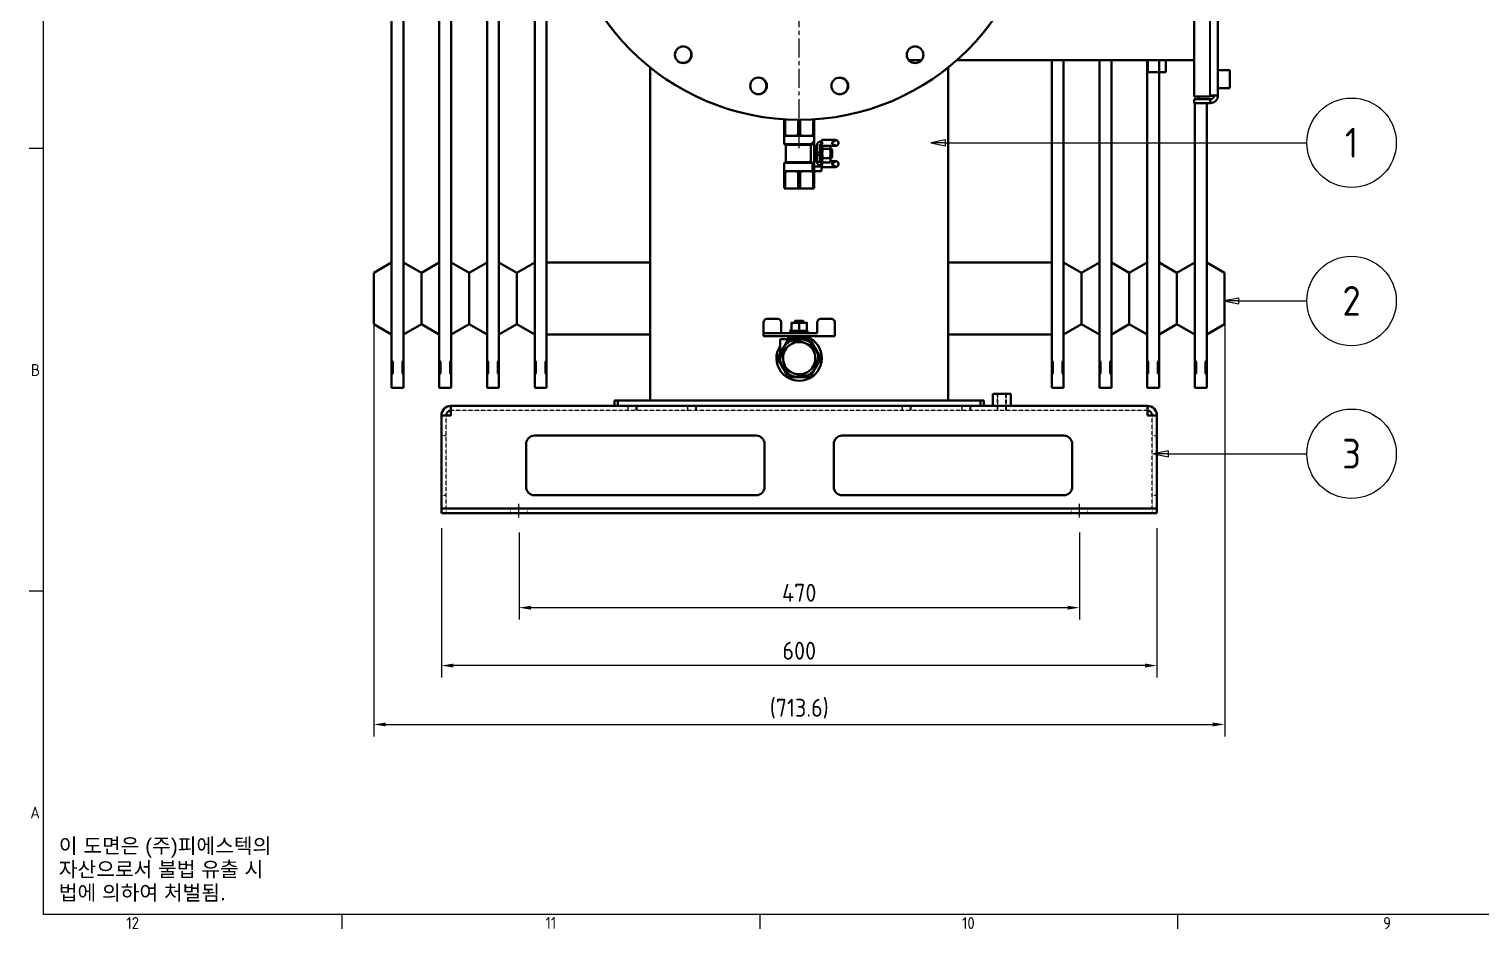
# Model space of a CAD drawing. Header units: millimetres. Extents: x 9486 to 14955, y -5687 to 1872.
# Drawn here: x 9574 to 10792, y -5599 to -4844 of the extents above; entities that cross this region are included whole.
import ezdxf

# ---------------------------------------------------------------- set-up
doc = ezdxf.new("R2010")
doc.units = ezdxf.units.MM
for name, pattern in [('CENTER', [50.8, 31.75, -6.35, 6.35, -6.35]), ('CHAIN', [0.3543, 0.2362, -0.0295, 0.0591, -0.0295]), ('DASHED', [0.2067, 0.1654, -0.0413])]:
    doc.linetypes.add(name, pattern=pattern)
for name, color, linetype, lineweight in [('가려진 것(ISO)', 2, 'DASHED', 18), ('가시적인 것(ISO)', 3, 'Continuous', 40), ('가시적인 좁은 것(ISO)', 3, 'Continuous', 35), ('경계(ISO)', 7, 'Continuous', 25), ('기호(ISO)', 5, 'Continuous', 25), ('중심선(ISO)', 1, 'Continuous', 25)]:
    doc.layers.add(name, color=color, linetype=linetype, lineweight=lineweight)
doc.styles.add('문자 텍스트_PSTEK_POSCO', font='isocp.shx')
doc.styles.add('부품번호텍스트_PSTEK_POSCO', font='isocp.shx')
doc.styles.add('치수 텍스트_PSTEK_POSCO', font='isocp.shx')
doc.dimstyles.new('치수_PSTEK_POSCO', dxfattribs={"dimscale": 5, "dimtxt": 3, "dimasz": 2, "dimexe": 2, "dimexo": 2.5, "dimgap": 1, "dimtad": 1, "dimrnd": 1e-08, "dimdsep": 46, "dimtxsty": '치수 텍스트_PSTEK_POSCO', "dimcen": 0.09, "dimdle": 10, "dimclrd": 7, "dimclre": 7, "dimclrt": 2, "dimadec": 1, "dimazin": 2, "dimtfac": 1, "dimtmove": 0, "dimatfit": 3, "dimfxl": 0, "dimtolj": 1, "dimlwd": -1, "dimlwe": -1, "dimarcsym": 0})

# ---------------------------------------------------------------- blocks, each defined once
blk = doc.blocks.new('경계 Default Border')
at = {"layer": '경계(ISO)'}
for p, q in [((20, 148.5), (17.6, 148.5)), ((20, 74.25), (17.6, 74.25)), ((70.08, 20), (70.08, 17.6)), ((140.17, 20), (140.17, 17.6)), ((210.25, 20), (210.25, 17.6))]:
    blk.add_line(p, q, dxfattribs=at)
at = {"layer": '경계(ISO)', "flags": 128}
blk.add_lwpolyline([(20, 20), (20, 574), (821, 574), (821, 20), (20, 20)], dxfattribs=at)
at = {"layer": '경계(ISO)', "color": 2, "char_height": 2, "attachment_point": 7, "style": '문자 텍스트_PSTEK_POSCO'}
for s, insert in [('B', (17.92, 110.36)), ('A', (17.81, 36.12)), ('12', (33.92, 17.58)), ('11', (104.23, 17.6)), ('10', (174.09, 17.58)), ('9', (244.72, 17.58))]:
    blk.add_mtext(s, dxfattribs=dict(at, insert=insert))
blk = doc.blocks.new('A$C0D17016F')
at = {"layer": '가려진 것(ISO)'}
for p, q in [((166, 100), (166, 86)), ((166.68, 86), (166.68, 100)), ((173.32, 86), (173.32, 100)), ((174, 86), (174, 100)), ((292, 86), (-292, 86)), ((-296, 0), (-296, 82)), ((296, 0), (296, 82)), ((-300, 65), (-296, 65)), ((296, 65), (300, 65)), ((-300, 15), (-296, 15)), ((296, 15), (300, 15)), ((-242, 0), (-242, 4)), ((-228, 0), (-228, 4)), ((228, 0), (228, 4)), ((242, 0), (242, 4))]:
    blk.add_line(p, q, dxfattribs=at)
at = {"layer": '가시적인 것(ISO)'}
for p, q in [((177.5, 100), (162.5, 100)), ((162.5, 90), (162.5, 100)), ((177.5, 90), (177.5, 100)), ((-292, 82), (-292, 90)), ((-292, 90), (292, 90)), ((292, 90), (292, 82)), ((-292, 82), (-300, 82)), ((-300, 8), (-300, 82)), ((300, 82), (292, 82)), ((300, 82), (300, 8)), ((-222, 65), (-36, 65)), ((36, 65), (222, 65)), ((-229, 22), (-229, 58)), ((-29, 58), (-29, 22)), ((29, 22), (29, 58)), ((229, 58), (229, 22)), ((-36, 15), (-222, 15)), ((222, 15), (36, 15)), ((-300, 4), (-300, 8)), ((-300, 4), (-290, 4)), ((-300, 4), (-300, 0)), ((-290, 0), (-300, 0)), ((-290, 4), (290, 4)), ((-290, 0), (290, 0)), ((290, 4), (300, 4)), ((300, 0), (290, 0)), ((300, 4), (300, 8)), ((300, 0), (300, 4))]:
    blk.add_line(p, q, dxfattribs=at)
for centre, radius, start, end in [((-292, 82), 8, 90, 180), ((-292, 82), 4, 90, 180), ((292, 82), 8, 0, 90), ((292, 82), 4, 0, 90), ((-222, 58), 7, 90, 180), ((-36, 58), 7, 0, 90), ((36, 58), 7, 90, 180), ((222, 58), 7, 0, 90), ((-222, 22), 7, 180, 270), ((-36, 22), 7, 270, 0), ((36, 22), 7, 180, 270), ((222, 22), 7, 270, 0)]:
    blk.add_arc(centre, radius, start, end, dxfattribs=at)
at = {"layer": '중심선(ISO)', "linetype": 'CHAIN'}
for p, q in [((-235, -3.75), (-235, 7.75)), ((235, -3.75), (235, 7.75))]:
    blk.add_line(p, q, dxfattribs=at)
blk = doc.blocks.new('A$C1B500327')
at = {"layer": '가시적인 것(ISO)'}
for p, q in [((331.2, -180.5), (331.2, 180.5)), ((351.2, 179.6), (351.2, -179.6)), ((102.6, -150), (91.9, -150)), ((331.2, -150), (132.3, -150)), ((292.5, -150), (292.5, -160)), ((307.5, -150), (307.5, -160)), ((292.5, -160), (307.5, -160)), ((351.2, -158.5), (361.2, -158.5)), ((361.2, -173.5), (361.2, -158.5)), ((344.8, -180.5), (331.2, -180.5)), ((334.8, -182.8), (334.8, -180.5)), ((344.8, -179.6), (351.2, -179.6)), ((344.8, -179.6), (344.8, -180.5)), ((345, -179.6), (345, -180)), ((345, -180), (348, -180)), ((348, -180), (348, -179.6)), ((351.2, -173.5), (361.2, -173.5)), ((344.8, -182.8), (331.2, -182.8)), ((331.2, -182.8), (331.2, -186)), ((331.2, -186), (344.8, -186)), ((344.8, -182.8), (344.8, -186)), ((-12.5, -213.1), (-12.5, -199.6)), ((-11.7, -199.7), (-11.7, -213.1)), ((-0.8, -213.1), (-0.8, -200)), ((0.8, -200), (0.8, -213.1)), ((11.7, -213.1), (11.7, -199.7)), ((12.5, -199.6), (12.5, -213.1)), ((-11.7, -213.1), (-12.5, -213.1)), ((-6.2, -213.6), (-12.5, -213.6)), ((-12.5, -213.6), (-12.5, -220.6)), ((6.3, -213.6), (-6.2, -213.6)), ((0.8, -213.1), (-0.8, -213.1)), ((12.5, -213.6), (6.3, -213.6)), ((12.5, -218.9), (11.2, -218.9)), ((11.2, -218.9), (11.2, -220.6)), ((12.5, -213.1), (11.7, -213.1)), ((12.5, -213.6), (12.5, -218.9)), ((12.5, -218.9), (12.5, -225.2)), ((18.2, -218.2), (18.4, -218.2)), ((18.4, -218.2), (18.4, -220.7)), ((30.5, -216.9), (19.7, -216.9)), ((11.2, -220.6), (-12.5, -220.6)), ((-11.2, -220.9), (-12.5, -220.6)), ((9.7, -220.9), (-11.2, -220.9)), ((-11.2, -220.9), (-11.2, -235.7)), ((9.7, -220.9), (9.7, -235.7)), ((12.5, -221.9), (12.6, -221.8)), ((12.5, -225.2), (12.5, -231.4)), ((12.5, -231.4), (12.5, -243.4)), ((12.6, -221.8), (12.6, -234.8)), ((12.6, -221.8), (13.6, -221.8)), ((13.6, -221.8), (13.6, -234.8)), ((13.7, -221.9), (13.6, -221.8)), ((13.7, -221.9), (13.8, -221.8)), ((13.7, -221.9), (13.7, -234.7)), ((13.8, -221.8), (13.8, -234.8)), ((13.8, -221.8), (14.8, -221.8)), ((14.8, -221.8), (14.8, -234.8)), ((14.9, -221.9), (14.8, -221.8)), ((14.9, -227.2), (14.9, -221.4)), ((14.9, -229.7), (14.9, -227.2)), ((14.9, -235.2), (14.9, -229.7)), ((14.9, -229.7), (17.4, -229.7)), ((17.4, -221.3), (18.6, -221.3)), ((17.4, -227.2), (17.4, -221.4)), ((17.4, -229.7), (17.4, -227.2)), ((17.4, -235.2), (17.4, -229.7)), ((18.4, -220.7), (18.2, -220.7)), ((19.4, -221.9), (19.4, -235.3)), ((30.5, -221.9), (19.7, -221.9)), ((19.7, -224.5), (25.9, -224.5)), ((26.2, -221.9), (26.2, -222.7)), ((26.2, -222.7), (26.2, -228.3)), ((26.2, -224.3), (27, -224.3)), ((26.2, -228.3), (26.2, -233.9)), ((27, -224.3), (27, -232.3)), ((27.8, -225.1), (27, -224.3)), ((27.8, -225.1), (27.8, -231.5)), ((-11.2, -235.7), (-12.5, -236)), ((11.2, -236), (-12.5, -236)), ((-12.5, -236), (-12.5, -243.1)), ((-6.2, -243.1), (-12.5, -243.1)), ((-11.7, -243.5), (-12.5, -243.5)), ((-12.5, -243.5), (-12.5, -257.4)), ((-11.7, -257.4), (-11.7, -243.5)), ((9.7, -235.7), (-11.2, -235.7)), ((6.3, -243.1), (-6.2, -243.1)), ((-0.8, -243.5), (-0.8, -257.4)), ((0.8, -243.5), (-0.8, -243.5)), ((0.8, -257.4), (0.8, -243.5)), ((11.2, -243.1), (6.3, -243.1)), ((11.2, -236), (11.2, -243.1)), ((11.7, -243.5), (11.7, -257.4)), ((12.5, -243.5), (11.7, -243.5)), ((12.5, -234.7), (12.6, -234.8)), ((18.8, -239.3), (12.5, -239.3)), ((18.8, -243.1), (12.5, -243.1)), ((12.5, -257.4), (12.5, -243.5)), ((12.6, -234.8), (13.6, -234.8)), ((13.7, -234.7), (13.6, -234.8)), ((13.7, -234.7), (13.8, -234.8)), ((13.8, -234.8), (14.8, -234.8)), ((14.9, -234.7), (14.8, -234.8)), ((14.9, -235.2), (17.4, -235.2)), ((17.4, -235.2), (17.4, -235.3)), ((17.4, -235.3), (19.4, -235.3)), ((18.2, -235.9), (18.4, -235.9)), ((18.4, -238.4), (18.2, -238.4)), ((18.4, -238.4), (18.4, -235.9)), ((18.8, -239.3), (18.8, -243.1)), ((19.4, -234.8), (19.7, -235.8)), ((19.7, -232.1), (25.9, -232.1)), ((19.7, -235.8), (25.9, -235.8)), ((30.5, -239.7), (19.7, -239.7)), ((26.2, -234.8), (25.9, -235.8)), ((26.2, -232.3), (27, -232.3)), ((26.2, -233.9), (26.2, -234.8)), ((30.5, -234.7), (26.2, -234.7)), ((27.8, -231.5), (27, -232.3)), ((-11.7, -257.4), (-12.5, -257.4)), ((-6.2, -257.8), (-12.5, -257.8)), ((6.3, -257.8), (-6.2, -257.8)), ((0.8, -257.4), (-0.8, -257.4)), ((12.5, -257.8), (6.3, -257.8)), ((12.5, -257.4), (11.7, -257.4))]:
    blk.add_line(p, q, dxfattribs=at)
for centre, radius in [((0, 0), 200), ((-97.2, -145.5), 7), ((97.2, -145.5), 7), ((-34.1, -171.6), 7), ((34.1, -171.6), 7)]:
    blk.add_circle(centre, radius, dxfattribs=at)
for centre, radius, start, end in [((-97.5, -145.3), 7, 237.5369, 54.8559), ((97, -145.7), 7, 305.0369, 321.9846), ((-34.5, -171.6), 7, 260.0369, 77.3559), ((33.8, -171.7), 7, 282.5369, 99.8559), ((344.8, -179.6), 6.4, 270, 0), ((344.8, -179.6), 3.2, 270, 352.8192), ((18.2, -221.4), 3.25, 90, 180), ((19.7, -218.2), 1.25, 155.5302, 180), ((30.5, -219.4), 2.5, 72.7191, 90), ((18.2, -221.4), 0.75, 90, 180), ((19.7, -220.7), 1.25, 180, 204.4698), ((30.5, -219.4), 2.5, 270, 287.2809), ((18.2, -235.2), 3.25, 180, 270), ((18.2, -235.2), 0.75, 189.5941, 270), ((19.7, -235.9), 1.25, 155.5302, 180), ((19.7, -238.4), 1.25, 180, 204.4698), ((30.5, -237.2), 2.5, 72.7191, 90), ((30.5, -237.2), 2.5, 270, 287.2809)]:
    blk.add_arc(centre, radius, start, end, dxfattribs=at)
for points, weights in [([(-11.7, -213.1), (-8.8, -213.6), (-6.2, -213.6)], [3.1615018951, 3.35119200881, 3.35119200881]), ([(-6.2, -213.6), (-3.7, -213.6), (-0.8, -213.1)], [3.35119200881, 3.35119200881, 3.1615018951]), ([(0.8, -213.1), (3.7, -213.6), (6.3, -213.6)], [3.1615018951, 3.35119200881, 3.35119200881]), ([(6.3, -213.6), (8.8, -213.6), (11.7, -213.1)], [3.35119200881, 3.35119200881, 3.1615018951]), ([(11.2, -220.6), (10.4, -220.8), (9.7, -220.9)], [1.54875323713, 1.60796675989, 1.66347569913]), ([(19.4, -222.7), (19.4, -222.3), (19.4, -221.9)], [3.23923048458, 3.23923048458, 3.19585427191]), ([(19.7, -224.5), (19.4, -223.5), (19.4, -222.7)], [3.00666419939, 3.23923048458, 3.23923048458]), ([(19.4, -228.3), (19.4, -226.6), (19.7, -224.5)], [3.23923048458, 3.23923048458, 3.00666419939]), ([(19.7, -232.1), (19.4, -230), (19.4, -228.3)], [3.00666419939, 3.23923048458, 3.23923048458]), ([(25.9, -224.5), (26.2, -223.5), (26.2, -222.7)], [3.00666419939, 3.23923048458, 3.23923048458]), ([(25.9, -224.5), (26.2, -226.6), (26.2, -228.3)], [3.00666419939, 3.23923048458, 3.23923048458]), ([(26.2, -228.3), (26.2, -230), (25.9, -232.1)], [3.23923048458, 3.23923048458, 3.00666419939]), ([(26.2, -222.7), (26.2, -222.3), (26.2, -221.9)], [3.23923048458, 3.23923048458, 3.19766967425]), ([(-11.7, -243.5), (-8.8, -243.1), (-6.2, -243.1)], [3.1615018951, 3.35119200881, 3.35119200881]), ([(-6.2, -243.1), (-3.7, -243.1), (-0.8, -243.5)], [3.35119200881, 3.35119200881, 3.1615018951]), ([(0.8, -243.5), (3.7, -243.1), (6.3, -243.1)], [3.1615018951, 3.35119200881, 3.35119200881]), ([(6.3, -243.1), (8.8, -243.1), (11.7, -243.5)], [3.35119200881, 3.35119200881, 3.1615018951]), ([(9.7, -235.7), (10.4, -235.8), (11.2, -236)], [2.92374788969, 2.82618461056, 2.7221101042]), ([(12.5, -243.5), (12.5, -243.4), (12.5, -243.4)], [3.1615018951, 3.18006367675, 3.19680912896]), ([(19.4, -233.9), (19.4, -233.1), (19.7, -232.1)], [3.23923048458, 3.23923048458, 3.00666419939]), ([(19.7, -235.8), (19.4, -234.8), (19.4, -233.9)], [3.00666419939, 3.23923048458, 3.23923048458]), ([(25.9, -232.1), (26.2, -233.1), (26.2, -233.9)], [3.00666419939, 3.23923048458, 3.23923048458]), ([(26.2, -233.9), (26.2, -234.8), (25.9, -235.8)], [3.23923048458, 3.23923048458, 3.00666419939]), ([(-6.2, -257.8), (-8.8, -257.8), (-11.7, -257.4)], [3.35119200881, 3.35119200881, 3.1615018951]), ([(-0.8, -257.4), (-3.7, -257.8), (-6.2, -257.8)], [3.1615018951, 3.35119200881, 3.35119200881]), ([(6.3, -257.8), (3.7, -257.8), (0.8, -257.4)], [3.35119200881, 3.35119200881, 3.1615018951]), ([(11.7, -257.4), (8.8, -257.8), (6.3, -257.8)], [3.1615018951, 3.35119200881, 3.35119200881])]:
    blk.add_rational_spline(points, weights, degree=2, dxfattribs=at)
for points, knots in [([(18.5, -217.7), (18.6, -217.5), (18.6, -217.4), (18.8, -217.2), (19, -217.1), (19.3, -217), (19.5, -216.9), (19.7, -216.9)], [0.7316079, 0.7316079, 0.7316079, 0.7316079, 0.7814085, 0.7814085, 0.8645695, 0.8645695, 0.9477305, 0.9477305, 0.9477305, 0.9477305]), ([(18.5, -217.7), (18.6, -217.8), (18.6, -217.9), (18.8, -218.2), (19, -218.5), (19.3, -219), (19.5, -219.2), (19.7, -219.4)], [-0.2161227, -0.2161227, -0.2161227, -0.2161227, -0.166322, -0.166322, -0.083161, -0.083161, 0, 0, 0, 0]), ([(31.2, -217), (31.2, -217.1), (31.1, -217.1), (30.7, -217.2), (30.4, -217.4), (29.6, -217.8), (29.1, -218.1), (28, -218.8), (27.5, -219.1), (27, -219.4)], [1.4866648, 1.4866648, 1.4866648, 1.4866648, 1.5135711, 1.5135711, 1.6349229, 1.6349229, 1.8118874, 1.8118874, 1.9888519, 1.9888519, 1.9888519, 1.9888519]), ([(31.2, -217), (31.3, -217.1), (31.4, -217.1), (31.7, -217.2), (32, -217.4), (32.4, -217.8), (32.6, -218.1), (32.9, -218.8), (33, -219.1), (33, -219.4)], [1.4868285, 1.4868285, 1.4868285, 1.4868285, 1.5137348, 1.5137348, 1.6350866, 1.6350866, 1.8120511, 1.8120511, 1.9890156, 1.9890156, 1.9890156, 1.9890156]), ([(18.5, -221.2), (18.6, -221.1), (18.6, -220.9), (18.8, -220.6), (19, -220.4), (19.3, -219.9), (19.5, -219.7), (19.7, -219.4)], [0.7316079, 0.7316079, 0.7316079, 0.7316079, 0.7814085, 0.7814085, 0.8645695, 0.8645695, 0.9477305, 0.9477305, 0.9477305, 0.9477305]), ([(18.5, -221.2), (18.6, -221.3), (18.6, -221.4), (18.8, -221.6), (19, -221.7), (19.3, -221.9), (19.5, -221.9), (19.7, -221.9)], [-0.2161227, -0.2161227, -0.2161227, -0.2161227, -0.166322, -0.166322, -0.083161, -0.083161, 0, 0, 0, 0]), ([(31.2, -221.8), (31.2, -221.8), (31.1, -221.8), (30.7, -221.6), (30.4, -221.5), (29.6, -221.1), (29.1, -220.8), (28, -220.1), (27.5, -219.7), (27, -219.4)], [-0.5021871, -0.5021871, -0.5021871, -0.5021871, -0.4752808, -0.4752808, -0.3539291, -0.3539291, -0.1769645, -0.1769645, 0, 0, 0, 0]), ([(31.2, -221.8), (31.3, -221.8), (31.4, -221.7), (31.8, -221.6), (32.1, -221.4), (32.5, -221), (32.7, -220.7), (32.9, -220), (33, -219.7), (33, -219.4)], [-0.501836, -0.501836, -0.501836, -0.501836, -0.4628306, -0.4628306, -0.3288649, -0.3288649, -0.1644325, -0.1644325, 0, 0, 0, 0]), ([(18.5, -235.4), (18.6, -235.5), (18.6, -235.7), (18.8, -236), (19, -236.2), (19.3, -236.7), (19.5, -236.9), (19.7, -237.2)], [0.7316079, 0.7316079, 0.7316079, 0.7316079, 0.7814085, 0.7814085, 0.8645695, 0.8645695, 0.9477305, 0.9477305, 0.9477305, 0.9477305]), ([(18.5, -238.9), (18.6, -238.8), (18.6, -238.7), (18.8, -238.4), (19, -238.1), (19.3, -237.6), (19.5, -237.4), (19.7, -237.2)], [-0.2161227, -0.2161227, -0.2161227, -0.2161227, -0.166322, -0.166322, -0.083161, -0.083161, 0, 0, 0, 0]), ([(18.5, -238.9), (18.6, -239.1), (18.6, -239.2), (18.8, -239.4), (19, -239.5), (19.3, -239.6), (19.5, -239.7), (19.7, -239.7)], [0.7316079, 0.7316079, 0.7316079, 0.7316079, 0.7814085, 0.7814085, 0.8645695, 0.8645695, 0.9477305, 0.9477305, 0.9477305, 0.9477305]), ([(31.2, -234.8), (31.1, -234.8), (31, -234.9), (30.6, -235), (30.2, -235.2), (29.4, -235.6), (29, -235.9), (28, -236.6), (27.5, -236.9), (27, -237.2)], [1.4871796, 1.4871796, 1.4871796, 1.4871796, 1.526185, 1.526185, 1.6601507, 1.6601507, 1.8245831, 1.8245831, 1.9890156, 1.9890156, 1.9890156, 1.9890156]), ([(31.2, -239.6), (31.2, -239.5), (31.1, -239.5), (30.7, -239.4), (30.4, -239.2), (29.6, -238.8), (29.1, -238.5), (28, -237.8), (27.5, -237.5), (27, -237.2)], [-0.5021871, -0.5021871, -0.5021871, -0.5021871, -0.4752808, -0.4752808, -0.3539291, -0.3539291, -0.1769645, -0.1769645, 0, 0, 0, 0]), ([(31.2, -234.8), (31.3, -234.8), (31.4, -234.8), (31.7, -235), (32, -235.1), (32.4, -235.5), (32.6, -235.8), (32.9, -236.5), (33, -236.9), (33, -237.2)], [-0.5021871, -0.5021871, -0.5021871, -0.5021871, -0.4752808, -0.4752808, -0.3539291, -0.3539291, -0.1769645, -0.1769645, 0, 0, 0, 0]), ([(31.2, -239.6), (31.3, -239.5), (31.4, -239.5), (31.7, -239.4), (32, -239.2), (32.4, -238.8), (32.6, -238.5), (32.9, -237.8), (33, -237.5), (33, -237.2)], [1.4866829, 1.4866829, 1.4866829, 1.4866829, 1.5135892, 1.5135892, 1.6349409, 1.6349409, 1.8119055, 1.8119055, 1.98887, 1.98887, 1.98887, 1.98887])]:
    blk.add_open_spline(points, degree=3, knots=knots, dxfattribs=at)
for points in [[(11.2, -243.1), (11.6, -243.2), (12.1, -243.3), (12.5, -243.4)], [(18.5, -235.4), (18.5, -235.4), (18.5, -235.3), (18.6, -235.3)]]:
    blk.add_open_spline(points, degree=3, dxfattribs=at)
at = {"layer": '가시적인 좁은 것(ISO)'}
for p, q in [((344.8, -179.6), (344.8, 179.6)), ((14.9, -227.2), (17.4, -227.2))]:
    blk.add_line(p, q, dxfattribs=at)
blk = doc.blocks.new('품번기호1')
at = {"layer": '기호(ISO)', "color": 7}
for p, q in [((192.87, 257.42), (190.37, 256.92)), ((192.87, 256.92), (190.37, 256.92)), ((190.37, 256.92), (192.87, 256.42)), ((192.87, 256.42), (192.87, 257.42)), ((192.87, 256.92), (253.46, 256.92))]:
    blk.add_line(p, q, dxfattribs=at)
at = {"layer": '기호(ISO)', "color": 7, "flags": 128}
blk.add_lwpolyline([(192.87, 257.42), (190.37, 256.92), (192.87, 256.42), (192.87, 257.42)], dxfattribs=at)
at = {"layer": '기호(ISO)'}
blk.add_circle((260.96, 256.92), 7.5, dxfattribs=at)
at = {"layer": '기호(ISO)', "color": 7}
blk.add_solid([(192.87, 257.42), (190.37, 256.92), (192.87, 256.42), (192.87, 257.42)], dxfattribs=at)
at = {"layer": '기호(ISO)', "color": 7, "insert": (260.96, 256.92), "char_height": 5, "attachment_point": 5, "style": '부품번호텍스트_PSTEK_POSCO'}
blk.add_mtext('1', dxfattribs=at)
blk = doc.blocks.new('품번기호2')
at = {"layer": '기호(ISO)', "color": 7}
for p, q in [((230.24, 108.88), (227.74, 108.38)), ((230.24, 108.38), (227.74, 108.38)), ((227.74, 108.38), (230.24, 107.88)), ((230.24, 107.88), (230.24, 108.88)), ((230.24, 108.38), (253.46, 108.38))]:
    blk.add_line(p, q, dxfattribs=at)
at = {"layer": '기호(ISO)', "color": 7, "flags": 128}
blk.add_lwpolyline([(230.24, 108.88), (227.74, 108.38), (230.24, 107.88), (230.24, 108.88)], dxfattribs=at)
at = {"layer": '기호(ISO)'}
blk.add_circle((260.96, 108.38), 7.5, dxfattribs=at)
at = {"layer": '기호(ISO)', "color": 7}
blk.add_solid([(230.24, 108.88), (227.74, 108.38), (230.24, 107.88), (230.24, 108.88)], dxfattribs=at)
at = {"layer": '기호(ISO)', "color": 7, "insert": (260.96, 108.4), "char_height": 5, "width": 3.609, "attachment_point": 5, "style": '부품번호텍스트_PSTEK_POSCO'}
blk.add_mtext('3', dxfattribs=at)
blk = doc.blocks.new('*D474')
at = {"color": 7}
for p, q in [((9985, -5266.1), (9985, -5339.1)), ((10455, -5266.1), (10455, -5339.1)), ((9995, -5329.1), (10445, -5329.1))]:
    blk.add_line(p, q, dxfattribs=at)
for points in [[(9995, -5327.5), (9995, -5330.8), (9985, -5329.1)], [(10445, -5327.5), (10445, -5330.8), (10455, -5329.1)]]:
    blk.add_solid(points, dxfattribs=at)
at = {"layer": 'Defpoints', "color": 0}
for p in [(9985, -5253.6), (10455, -5253.6), (10455, -5329.1)]:
    blk.add_point(p, dxfattribs=at)
at = {"color": 2, "insert": (10220, -5316.6), "char_height": 15, "attachment_point": 5, "style": '치수 텍스트_PSTEK_POSCO'}
blk.add_mtext('\\A1;470', dxfattribs=at)
blk = doc.blocks.new('*D475')
at = {"color": 7}
for p, q in [((9920, -5262.3), (9920, -5387.7)), ((10520, -5262.3), (10520, -5387.7)), ((10510, -5377.7), (9930, -5377.7))]:
    blk.add_line(p, q, dxfattribs=at)
for points in [[(9930, -5376), (9930, -5379.3), (9920, -5377.7)], [(10510, -5376), (10510, -5379.3), (10520, -5377.7)]]:
    blk.add_solid(points, dxfattribs=at)
at = {"layer": 'Defpoints', "color": 0}
for p in [(9920, -5249.8), (10520, -5249.8), (9920, -5377.7)]:
    blk.add_point(p, dxfattribs=at)
at = {"color": 2, "insert": (10220, -5365.2), "char_height": 15, "attachment_point": 5, "style": '치수 텍스트_PSTEK_POSCO'}
blk.add_mtext('\\A1;600', dxfattribs=at)
blk = doc.blocks.new('*D476')
at = {"color": 7}
for p, q in [((9863.2, -5091.7), (9863.2, -5437.1)), ((10576.8, -5091.7), (10576.8, -5437.1)), ((9873.2, -5427.1), (10566.8, -5427.1))]:
    blk.add_line(p, q, dxfattribs=at)
for points in [[(9873.2, -5425.4), (9873.2, -5428.7), (9863.2, -5427.1)], [(10566.8, -5425.4), (10566.8, -5428.7), (10576.8, -5427.1)]]:
    blk.add_solid(points, dxfattribs=at)
at = {"layer": 'Defpoints', "color": 0}
for p in [(9863.2, -5079.2), (10576.8, -5079.2), (10576.8, -5427.1)]:
    blk.add_point(p, dxfattribs=at)
at = {"color": 2, "insert": (10220, -5413.8), "char_height": 15, "attachment_point": 5, "style": '치수 텍스트_PSTEK_POSCO'}
blk.add_mtext('\\A1;(713.6)', dxfattribs=at)

msp = doc.modelspace()

# ---------------------------------------------------------------- linework, layer by layer
at = {"color": 1, "linetype": 'CENTER', "ltscale": 0.5}
msp.add_line((10219.95, -4943.775), (10219.95, -4495.858), dxfattribs=at)
at = {"layer": '가려진 것(ISO)'}
for p, q in [((10075.95, -5159.817), (10075.95, -5163.817)), ((10076.627, -5163.817), (10076.627, -5159.817)), ((10083.274, -5163.817), (10083.274, -5159.817)), ((10083.95, -5163.817), (10083.95, -5159.817)), ((10125.95, -5159.817), (10125.95, -5163.817)), ((10126.627, -5163.817), (10126.627, -5159.817)), ((10133.274, -5163.817), (10133.274, -5159.817)), ((10133.95, -5163.817), (10133.95, -5159.817)), ((10305.95, -5159.817), (10305.95, -5163.817)), ((10306.627, -5163.817), (10306.627, -5159.817)), ((10313.274, -5163.817), (10313.274, -5159.817)), ((10313.95, -5163.817), (10313.95, -5159.817)), ((10355.95, -5159.817), (10355.95, -5163.817)), ((10356.627, -5163.817), (10356.627, -5159.817)), ((10363.274, -5163.817), (10363.274, -5159.817)), ((10363.95, -5163.817), (10363.95, -5159.817))]:
    msp.add_line(p, q, dxfattribs=at)
at = {"layer": '가시적인 것(ISO)'}
for p, q in [((9878.15, -5092.782), (9878.15, -4446.851)), ((9888.15, -4446.851), (9888.15, -5092.782)), ((9918.15, -5092.782), (9918.15, -4446.851)), ((9928.15, -4446.851), (9928.15, -5092.782)), ((9958.15, -5092.782), (9958.15, -4446.851)), ((9968.15, -4446.851), (9968.15, -5092.782)), ((10008.15, -4668.29), (10008.15, -5092.782)), ((9998.15, -5092.782), (9998.15, -4676.207)), ((10431.75, -5092.782), (10431.75, -4869.817)), ((10441.75, -4869.817), (10441.75, -5092.782)), ((10471.75, -5092.782), (10471.75, -4869.817)), ((10481.75, -4869.817), (10481.75, -5092.782)), ((10511.75, -5092.782), (10511.75, -4869.817)), ((10521.75, -4869.817), (10521.75, -5092.782)), ((10094.95, -5155.317), (10094.95, -4875.941)), ((10344.95, -5155.317), (10344.95, -4875.941)), ((10551.75, -5092.782), (10551.75, -4905.817)), ((10561.75, -4905.817), (10561.75, -5092.782)), ((9863.15, -5048.227), (9878.15, -5039.567)), ((9903.15, -5048.227), (9888.15, -5039.567)), ((9903.15, -5048.227), (9918.15, -5039.567)), ((9943.15, -5048.227), (9928.15, -5039.567)), ((9943.15, -5048.227), (9958.15, -5039.567)), ((9983.15, -5048.227), (9968.15, -5039.567)), ((9983.15, -5048.227), (9998.15, -5039.567)), ((10008.15, -5039.567), (10094.95, -5039.567)), ((10431.75, -5039.567), (10344.95, -5039.567)), ((10456.75, -5048.227), (10441.75, -5039.567)), ((10456.75, -5048.227), (10471.75, -5039.567)), ((10496.75, -5048.227), (10481.75, -5039.567)), ((10496.75, -5048.227), (10511.75, -5039.567)), ((10536.75, -5048.227), (10521.75, -5039.567)), ((10536.75, -5048.227), (10551.75, -5039.567)), ((10576.75, -5048.227), (10561.75, -5039.567)), ((9863.15, -5048.227), (9863.15, -5091.406)), ((9903.15, -5048.227), (9903.15, -5091.406)), ((9943.15, -5048.227), (9943.15, -5091.406)), ((9983.15, -5048.227), (9983.15, -5091.406)), ((10456.75, -5091.406), (10456.75, -5048.227)), ((10496.75, -5091.406), (10496.75, -5048.227)), ((10536.75, -5091.406), (10536.75, -5048.227)), ((10576.75, -5091.406), (10576.75, -5048.227)), ((10192.95, -5086.917), (10201.95, -5086.917)), ((10216.717, -5088.517), (10215.95, -5089.284)), ((10215.95, -5089.284), (10223.95, -5089.284)), ((10215.95, -5089.284), (10215.95, -5090.117)), ((10216.717, -5088.517), (10223.183, -5088.517)), ((10223.183, -5088.517), (10223.95, -5089.284)), ((10223.95, -5089.284), (10223.95, -5090.117)), ((10237.95, -5086.917), (10246.95, -5086.917)), ((9863.15, -5091.406), (9878.15, -5100.067)), ((9878.15, -5092.782), (9878.15, -5116.275)), ((9903.15, -5091.406), (9888.15, -5100.067)), ((9888.15, -5116.275), (9888.15, -5092.782)), ((9903.15, -5091.406), (9918.15, -5100.067)), ((9918.15, -5092.782), (9918.15, -5116.275)), ((9943.15, -5091.406), (9928.15, -5100.067)), ((9928.15, -5116.275), (9928.15, -5092.782)), ((9943.15, -5091.406), (9958.15, -5100.067)), ((9958.15, -5092.782), (9958.15, -5116.275)), ((9983.15, -5091.406), (9968.15, -5100.067)), ((9968.15, -5116.275), (9968.15, -5092.782)), ((9983.15, -5091.406), (9998.15, -5100.067)), ((9998.15, -5092.782), (9998.15, -5116.275)), ((10008.15, -5116.275), (10008.15, -5092.782)), ((10008.15, -5100.067), (10094.95, -5100.067)), ((10189.95, -5098.917), (10189.95, -5089.917)), ((10189.95, -5098.917), (10189.95, -5101.417)), ((10189.95, -5098.917), (10234.95, -5098.917)), ((10249.95, -5101.417), (10189.95, -5101.417)), ((10204.95, -5098.917), (10204.95, -5089.917)), ((10213.45, -5095.817), (10212.75, -5095.817)), ((10212.75, -5098.917), (10212.75, -5095.817)), ((10212.75, -5103.817), (10212.75, -5101.417)), ((10212.95, -5096.917), (10226.95, -5096.917)), ((10212.95, -5096.917), (10212.95, -5098.917)), ((10213.45, -5090.117), (10216.7, -5090.117)), ((10213.45, -5090.386), (10213.45, -5096.647)), ((10213.55, -5101.417), (10213.45, -5101.517)), ((10213.45, -5101.517), (10226.45, -5101.517)), ((10213.45, -5101.517), (10213.45, -5102.517)), ((10216.7, -5090.117), (10223.2, -5090.117)), ((10219.95, -5090.386), (10219.95, -5096.647)), ((10223.2, -5090.117), (10226.45, -5090.117)), ((10226.35, -5101.417), (10226.45, -5101.517)), ((10226.45, -5090.386), (10226.45, -5096.647)), ((10226.45, -5101.517), (10226.45, -5102.517)), ((10226.95, -5096.917), (10226.95, -5098.917)), ((10234.95, -5098.917), (10234.95, -5089.917)), ((10249.95, -5101.417), (10249.95, -5089.917)), ((10431.75, -5100.067), (10344.95, -5100.067)), ((10431.75, -5092.782), (10431.75, -5116.275)), ((10456.75, -5091.406), (10441.75, -5100.067)), ((10441.75, -5116.275), (10441.75, -5092.782)), ((10456.75, -5091.406), (10471.75, -5100.067)), ((10471.75, -5092.782), (10471.75, -5116.275)), ((10496.75, -5091.406), (10481.75, -5100.067)), ((10481.75, -5116.275), (10481.75, -5092.782)), ((10496.75, -5091.406), (10511.75, -5100.067)), ((10511.75, -5092.782), (10511.75, -5116.275)), ((10536.75, -5091.406), (10521.75, -5100.067)), ((10521.75, -5116.275), (10521.75, -5092.782)), ((10536.75, -5091.406), (10551.75, -5100.067)), ((10551.75, -5092.782), (10551.75, -5116.275)), ((10576.75, -5091.406), (10561.75, -5100.067)), ((10561.75, -5116.275), (10561.75, -5092.782)), ((10210.45, -5103.817), (10203.95, -5103.817)), ((10203.95, -5115.529), (10203.95, -5103.817)), ((10210.45, -5104.622), (10210.45, -5103.817)), ((10213.45, -5102.517), (10226.45, -5102.517)), ((10213.55, -5102.617), (10213.45, -5102.517)), ((10213.55, -5102.617), (10213.45, -5102.717)), ((10213.45, -5102.717), (10226.45, -5102.717)), ((10213.45, -5102.717), (10213.45, -5103.717)), ((10213.45, -5103.717), (10226.45, -5103.717)), ((10213.55, -5103.817), (10213.45, -5103.717)), ((10213.55, -5102.617), (10226.35, -5102.617)), ((10226.35, -5102.617), (10226.45, -5102.517)), ((10226.35, -5102.617), (10226.45, -5102.717)), ((10226.35, -5103.817), (10226.45, -5103.717)), ((10226.45, -5102.717), (10226.45, -5103.717)), ((9878.15, -5122.117), (9878.15, -5116.275)), ((9878.15, -5122.117), (9879.15, -5122.55)), ((9878.15, -5133.036), (9878.15, -5122.117)), ((9879.15, -5122.55), (9879.15, -5132.602)), ((9887.15, -5122.55), (9888.15, -5122.117)), ((9887.15, -5132.602), (9887.15, -5122.55)), ((9888.15, -5116.275), (9888.15, -5122.117)), ((9888.15, -5122.117), (9888.15, -5133.036)), ((9918.15, -5122.117), (9918.15, -5116.275)), ((9918.15, -5122.117), (9919.15, -5122.55)), ((9918.15, -5133.036), (9918.15, -5122.117)), ((9919.15, -5122.55), (9919.15, -5132.602)), ((9927.15, -5122.55), (9928.15, -5122.117)), ((9927.15, -5132.602), (9927.15, -5122.55)), ((9928.15, -5116.275), (9928.15, -5122.117)), ((9928.15, -5122.117), (9928.15, -5133.036)), ((9958.15, -5122.117), (9958.15, -5116.275)), ((9958.15, -5122.117), (9959.15, -5122.55)), ((9958.15, -5133.036), (9958.15, -5122.117)), ((9959.15, -5122.55), (9959.15, -5132.602)), ((9967.15, -5122.55), (9968.15, -5122.117)), ((9967.15, -5132.602), (9967.15, -5122.55)), ((9968.15, -5116.275), (9968.15, -5122.117)), ((9968.15, -5122.117), (9968.15, -5133.036)), ((9998.15, -5122.117), (9998.15, -5116.275)), ((9998.15, -5122.117), (9999.15, -5122.55)), ((9998.15, -5133.036), (9998.15, -5122.117)), ((9999.15, -5122.55), (9999.15, -5132.602)), ((10007.15, -5122.55), (10008.15, -5122.117)), ((10007.15, -5132.602), (10007.15, -5122.55)), ((10008.15, -5116.275), (10008.15, -5122.117)), ((10008.15, -5122.117), (10008.15, -5133.036)), ((10431.75, -5122.117), (10431.75, -5116.275)), ((10431.75, -5122.117), (10432.75, -5122.55)), ((10431.75, -5133.036), (10431.75, -5122.117)), ((10432.75, -5122.55), (10432.75, -5132.602)), ((10440.75, -5122.55), (10441.75, -5122.117)), ((10440.75, -5132.602), (10440.75, -5122.55)), ((10441.75, -5116.275), (10441.75, -5122.117)), ((10441.75, -5122.117), (10441.75, -5133.036)), ((10471.75, -5122.117), (10471.75, -5116.275)), ((10471.75, -5122.117), (10472.75, -5122.55)), ((10471.75, -5133.036), (10471.75, -5122.117)), ((10472.75, -5122.55), (10472.75, -5132.602)), ((10480.75, -5122.55), (10481.75, -5122.117)), ((10480.75, -5132.602), (10480.75, -5122.55)), ((10481.75, -5116.275), (10481.75, -5122.117)), ((10481.75, -5122.117), (10481.75, -5133.036)), ((10511.75, -5122.117), (10511.75, -5116.275)), ((10511.75, -5122.117), (10512.75, -5122.55)), ((10511.75, -5133.036), (10511.75, -5122.117)), ((10512.75, -5122.55), (10512.75, -5132.602)), ((10520.75, -5122.55), (10521.75, -5122.117)), ((10520.75, -5132.602), (10520.75, -5122.55)), ((10521.75, -5116.275), (10521.75, -5122.117)), ((10521.75, -5122.117), (10521.75, -5133.036)), ((10551.75, -5122.117), (10551.75, -5116.275)), ((10551.75, -5122.117), (10552.75, -5122.55)), ((10551.75, -5133.036), (10551.75, -5122.117)), ((10552.75, -5122.55), (10552.75, -5132.602)), ((10560.75, -5122.55), (10561.75, -5122.117)), ((10560.75, -5132.602), (10560.75, -5122.55)), ((10561.75, -5116.275), (10561.75, -5122.117)), ((10561.75, -5122.117), (10561.75, -5133.036)), ((9879.15, -5132.602), (9878.15, -5133.036)), ((9878.15, -5138.786), (9878.15, -5133.036)), ((9888.15, -5133.036), (9887.15, -5132.602)), ((9888.15, -5133.036), (9888.15, -5138.786)), ((9919.15, -5132.602), (9918.15, -5133.036)), ((9918.15, -5138.786), (9918.15, -5133.036)), ((9928.15, -5133.036), (9927.15, -5132.602)), ((9928.15, -5133.036), (9928.15, -5138.786)), ((9959.15, -5132.602), (9958.15, -5133.036)), ((9958.15, -5138.786), (9958.15, -5133.036)), ((9968.15, -5133.036), (9967.15, -5132.602)), ((9968.15, -5133.036), (9968.15, -5138.786)), ((9999.15, -5132.602), (9998.15, -5133.036)), ((9998.15, -5138.786), (9998.15, -5133.036)), ((10008.15, -5133.036), (10007.15, -5132.602)), ((10008.15, -5133.036), (10008.15, -5138.786)), ((10432.75, -5132.602), (10431.75, -5133.036)), ((10431.75, -5138.786), (10431.75, -5133.036)), ((10441.75, -5133.036), (10440.75, -5132.602)), ((10441.75, -5133.036), (10441.75, -5138.786)), ((10472.75, -5132.602), (10471.75, -5133.036)), ((10471.75, -5138.786), (10471.75, -5133.036)), ((10481.75, -5133.036), (10480.75, -5132.602)), ((10481.75, -5133.036), (10481.75, -5138.786)), ((10512.75, -5132.602), (10511.75, -5133.036)), ((10511.75, -5138.786), (10511.75, -5133.036)), ((10521.75, -5133.036), (10520.75, -5132.602)), ((10521.75, -5133.036), (10521.75, -5138.786)), ((10552.75, -5132.602), (10551.75, -5133.036)), ((10551.75, -5138.786), (10551.75, -5133.036)), ((10561.75, -5133.036), (10560.75, -5132.602)), ((10561.75, -5133.036), (10561.75, -5138.786)), ((9878.15, -5138.786), (9878.15, -5144.817)), ((9878.15, -5144.817), (9888.15, -5144.817)), ((9888.15, -5144.817), (9888.15, -5138.786)), ((9918.15, -5138.786), (9918.15, -5144.817)), ((9918.15, -5144.817), (9928.15, -5144.817)), ((9928.15, -5144.817), (9928.15, -5138.786)), ((9958.15, -5138.786), (9958.15, -5144.817)), ((9958.15, -5144.817), (9968.15, -5144.817)), ((9968.15, -5144.817), (9968.15, -5138.786)), ((9998.15, -5138.786), (9998.15, -5144.817)), ((9998.15, -5144.817), (10008.15, -5144.817)), ((10008.15, -5144.817), (10008.15, -5138.786)), ((10431.75, -5138.786), (10431.75, -5144.817)), ((10441.75, -5144.817), (10431.75, -5144.817)), ((10441.75, -5144.817), (10441.75, -5138.786)), ((10471.75, -5138.786), (10471.75, -5144.817)), ((10481.75, -5144.817), (10471.75, -5144.817)), ((10481.75, -5144.817), (10481.75, -5138.786)), ((10511.75, -5138.786), (10511.75, -5144.817)), ((10521.75, -5144.817), (10511.75, -5144.817)), ((10521.75, -5144.817), (10521.75, -5138.786)), ((10551.75, -5138.786), (10551.75, -5144.817)), ((10561.75, -5144.817), (10551.75, -5144.817)), ((10561.75, -5144.817), (10561.75, -5138.786)), ((10067.95, -5155.317), (10064.95, -5155.317)), ((10064.95, -5155.317), (10064.95, -5159.817)), ((10067.95, -5159.817), (10067.95, -5155.317)), ((10371.95, -5155.317), (10067.95, -5155.317)), ((10374.95, -5155.317), (10371.95, -5155.317)), ((10371.95, -5155.317), (10371.95, -5159.817)), ((10374.95, -5159.817), (10374.95, -5155.317))]:
    msp.add_line(p, q, dxfattribs=at)
for centre, radius, start, end in [((10192.95, -5089.917), 3, 90, 180), ((10201.95, -5089.917), 3, 0, 90), ((10237.95, -5089.917), 3, 90, 180), ((10246.95, -5089.917), 3, 0, 90), ((10219.95, -5119.817), 19, 147.363102, 69.99481), ((10219.95, -5119.817), 16, 150, 210), ((10219.95, -5119.817), 16, 90, 150), ((10219.95, -5119.817), 13.5, 128.062465, 188.062465), ((10219.95, -5119.817), 19, 112.268495, 122.636898), ((10219.95, -5119.817), 17.92, 116.765501, 123.234499), ((10219.95, -5119.817), 13.517, 125.18137, 130.94356), ((10219.95, -5119.817), 13.5, 68.062465, 128.062465), ((10219.95, -5119.817), 16, 30, 90), ((10219.95, -5119.817), 13.517, 65.18137, 70.94356), ((10219.95, -5119.817), 13.5, 8.062465, 68.062465), ((10219.95, -5119.817), 17.92, 56.765501, 63.234499), ((10219.95, -5119.817), 16, 330, 30), ((10219.95, -5119.817), 17.92, 176.765501, 183.234499), ((10219.95, -5119.817), 13.517, 185.18137, 190.94356), ((10219.95, -5119.817), 13.5, 188.062465, 248.062465), ((10219.95, -5119.817), 13.5, 308.062465, 8.062465), ((10219.95, -5119.817), 13.517, 5.18137, 10.94356), ((10219.95, -5119.817), 17.92, 356.765501, 3.234499), ((10219.95, -5119.817), 16, 210, 270), ((10219.95, -5119.817), 17.92, 236.765501, 243.234499), ((10219.95, -5119.817), 13.517, 245.18137, 250.94356), ((10219.95, -5119.817), 13.5, 248.062465, 308.062465), ((10219.95, -5119.817), 16, 270, 330), ((10219.95, -5119.817), 13.517, 305.18137, 310.94356), ((10219.95, -5119.817), 17.92, 296.765501, 303.234499)]:
    msp.add_arc(centre, radius, start, end, dxfattribs=at)
for points, weights in [([(10213.45, -5090.117), (10213.45, -5090.117), (10213.45, -5090.386)], [1, 1.04314139574, 1.01001874936]), ([(10213.45, -5090.386), (10215.192, -5090.117), (10216.7, -5090.117)], [1.01001874936, 1.04314139574, 1]), ([(10213.45, -5096.647), (10213.45, -5096.917), (10213.45, -5096.917)], [1.01001874936, 1.04314139574, 1]), ([(10216.7, -5096.917), (10215.192, -5096.917), (10213.45, -5096.647)], [1, 1.04314139574, 1.01001874936]), ([(10216.7, -5090.117), (10218.209, -5090.117), (10219.95, -5090.386)], [1, 1.04314139574, 1.01001874936]), ([(10219.95, -5096.647), (10218.209, -5096.917), (10216.7, -5096.917)], [1.01001874936, 1.04314139574, 1]), ([(10219.95, -5090.386), (10221.692, -5090.117), (10223.2, -5090.117)], [1.01001874936, 1.04314139574, 1]), ([(10223.2, -5096.917), (10221.692, -5096.917), (10219.95, -5096.647)], [1, 1.04314139574, 1.01001874936]), ([(10223.2, -5090.117), (10224.709, -5090.117), (10226.45, -5090.386)], [1, 1.04314139574, 1.01001874936]), ([(10226.45, -5096.647), (10224.709, -5096.917), (10223.2, -5096.917)], [1.01001874936, 1.04314139574, 1]), ([(10226.45, -5090.386), (10226.45, -5090.117), (10226.45, -5090.117)], [1.01001874936, 1.04314139574, 1]), ([(10226.45, -5096.917), (10226.45, -5096.917), (10226.45, -5096.647)], [1, 1.04314139574, 1.01001874936]), ([(10206.094, -5111.817), (10204.191, -5115.113), (10202.059, -5118.805)], [1, 1.0295630141, 1]), ([(10211.627, -5109.187), (10208.779, -5111.418), (10205.491, -5113.993)], [1, 1.08870427445, 1.10017793758]), ([(10205.491, -5113.993), (10206.077, -5118.128), (10206.584, -5121.71)], [1.10017793758, 1.08870427445, 1]), ([(10210.129, -5104.828), (10207.997, -5108.52), (10206.094, -5111.817)], [1, 1.0295630141, 1]), ([(10217.764, -5104.382), (10214.476, -5106.957), (10211.627, -5109.187)], [1.10017793758, 1.08870427445, 1]), ([(10219.95, -5103.817), (10216.144, -5103.817), (10211.88, -5103.817)], [1, 1.0295630141, 1]), ([(10224.994, -5107.294), (10221.639, -5105.943), (10217.764, -5104.382)], [1, 1.08870427445, 1.10017793758]), ([(10228.021, -5103.817), (10223.757, -5103.817), (10219.95, -5103.817)], [1, 1.0295630141, 1]), ([(10232.224, -5110.206), (10228.349, -5108.645), (10224.994, -5107.294)], [1.10017793758, 1.08870427445, 1]), ([(10233.807, -5111.817), (10231.904, -5108.52), (10229.772, -5104.828)], [1, 1.0295630141, 1]), ([(10233.317, -5117.923), (10232.81, -5114.342), (10232.224, -5110.206)], [1, 1.08870427445, 1.10017793758]), ([(10237.842, -5118.805), (10235.71, -5115.113), (10233.807, -5111.817)], [1, 1.0295630141, 1]), ([(10202.059, -5120.828), (10204.191, -5124.52), (10206.094, -5127.817)], [1, 1.0295630141, 1]), ([(10206.584, -5121.71), (10207.091, -5125.292), (10207.677, -5129.427)], [1, 1.08870427445, 1.10017793758]), ([(10228.273, -5130.446), (10231.122, -5128.215), (10234.41, -5125.64)], [1, 1.08870427445, 1.10017793758]), ([(10234.41, -5125.64), (10233.824, -5121.505), (10233.317, -5117.923)], [1.10017793758, 1.08870427445, 1]), ([(10233.807, -5127.817), (10235.71, -5124.52), (10237.842, -5120.828)], [1, 1.0295630141, 1]), ([(10206.094, -5127.817), (10207.997, -5131.113), (10210.129, -5134.805)], [1, 1.0295630141, 1]), ([(10207.677, -5129.427), (10211.552, -5130.988), (10214.907, -5132.339)], [1.10017793758, 1.08870427445, 1]), ([(10211.88, -5135.817), (10216.144, -5135.817), (10219.95, -5135.817)], [1, 1.0295630141, 1]), ([(10214.907, -5132.339), (10218.262, -5133.69), (10222.137, -5135.251)], [1, 1.08870427445, 1.10017793758]), ([(10219.95, -5135.817), (10223.757, -5135.817), (10228.021, -5135.817)], [1, 1.0295630141, 1]), ([(10222.137, -5135.251), (10225.425, -5132.676), (10228.273, -5130.446)], [1.10017793758, 1.08870427445, 1]), ([(10229.772, -5134.805), (10231.904, -5131.113), (10233.807, -5127.817)], [1, 1.0295630141, 1])]:
    msp.add_rational_spline(points, weights, degree=2, dxfattribs=at)
at = {"layer": '기호(ISO)', "color": 7}
for p, q in [((10588.573, -5069.354), (10576.073, -5071.854)), ((10588.573, -5071.854), (10576.073, -5071.854)), ((10576.073, -5071.854), (10588.573, -5074.354)), ((10588.573, -5074.354), (10588.573, -5069.354)), ((10588.573, -5071.854), (10645.739, -5071.854))]:
    msp.add_line(p, q, dxfattribs=at)
at = {"layer": '기호(ISO)', "color": 7, "flags": 128}
msp.add_lwpolyline([(10588.573, -5069.354), (10576.073, -5071.854), (10588.573, -5074.354), (10588.573, -5069.354)], dxfattribs=at)
at = {"layer": '기호(ISO)'}
msp.add_circle((10683.239, -5071.854), 37.5, dxfattribs=at)
at = {"layer": '기호(ISO)', "color": 7}
msp.add_solid([(10588.573, -5069.354), (10576.073, -5071.854), (10588.573, -5074.354), (10588.573, -5069.354)], dxfattribs=at)

# ---------------------------------------------------------------- block references
at = {"xscale": 5, "yscale": 5, "zscale": 5}
msp.add_blockref('경계 Default Border', (9486.075, -5686.548), dxfattribs=at)
for name, p in [('A$C1B500327', (10219.95, -4719.817)), ('A$C0D17016F', (10219.95, -5249.817))]:
    msp.add_blockref(name, p)
at = {"layer": '기호(ISO)', "xscale": 5, "yscale": 5, "zscale": 5}
for name, p in [('품번기호1', (9378.453, -6223.679)), ('품번기호2', (9378.453, -5741.919))]:
    msp.add_blockref(name, p, dxfattribs=at)

# ---------------------------------------------------------------- texts
at = {"layer": '기호(ISO)', "color": 7, "insert": (10683.239, -5071.735), "char_height": 25, "width": 18.04493, "attachment_point": 5, "style": '부품번호텍스트_PSTEK_POSCO'}
msp.add_mtext('2', dxfattribs=at)
at = {"layer": '기호(ISO)', "color": 2, "insert": (9599.027, -5549.237), "char_height": 12.5, "width": 196.53052, "attachment_point": 4, "line_spacing_factor": 0.944221, "style": '문자 텍스트_PSTEK_POSCO'}
msp.add_mtext('{\\fArial|b0|i0;\\H12.5000;이 도면은 (주)피에스텍의\\P자산으로서 불법 유출 시 \\P법에 의하여 처벌됨.}', dxfattribs=at)

# ---------------------------------------------------------------- dimensions: what is measured, and where the dimension line sits
dim = msp.add_linear_dim(base=(10576.75, -5427.07), p1=(9863.15, -5079.151), p2=(10576.75, -5079.151), text='(<>)', dimstyle='치수_PSTEK_POSCO')
dim.commit()
dim.dimension.update_dxf_attribs({"geometry": '*D476', "text_midpoint": (10219.95, -5413.82)})
for base, p1, p2, picture, middle in [((9919.95, -5377.664), (10519.95, -5249.817), (9919.95, -5249.817), '*D475', (10219.95, -5365.164)), ((10454.95, -5329.117), (9984.95, -5253.567), (10454.95, -5253.567), '*D474', (10219.95, -5316.617))]:
    dim = msp.add_linear_dim(base=base, p1=p1, p2=p2, dimstyle='치수_PSTEK_POSCO')
    dim.commit()
    dim.dimension.update_dxf_attribs({"geometry": picture, "text_midpoint": middle})

doc.saveas('drawing.dxf')
